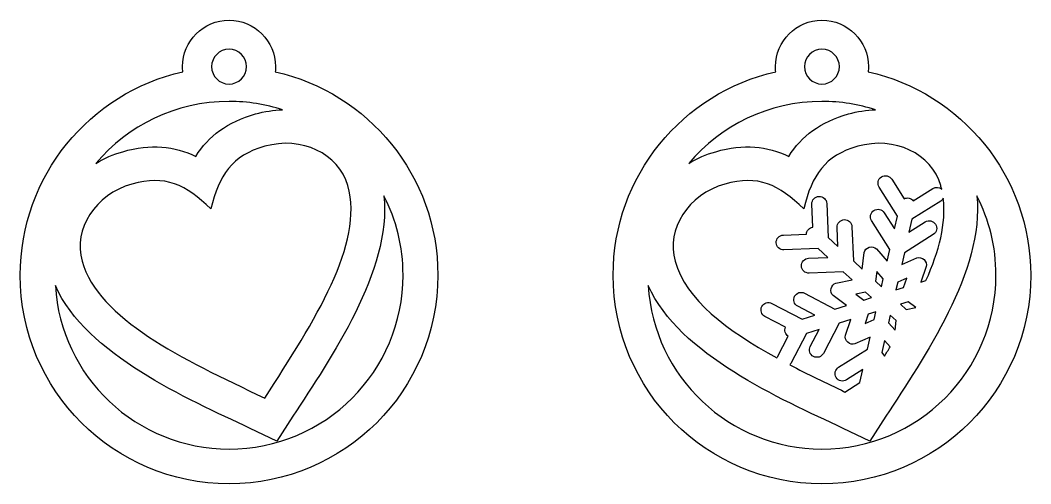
# Model space of a CAD drawing. Header units: centimetres. Extents: x -1 to 124, y -94 to 8.
# Drawn here: x -0.53 to 21.24, y -2.3 to 7.7 of the extents above; entities that cross this region are included whole.
import ezdxf

# ---------------------------------------------------------------- set-up
doc = ezdxf.new("R2010")
doc.units = ezdxf.units.CM
doc.header["$MEASUREMENT"] = 0
doc.layers.add('layer 1', color=7, linetype='Continuous')

msp = doc.modelspace()

# ---------------------------------------------------------------- linework, layer by layer
at = {"layer": 'layer 1', "color": 250}
for points, knots in [([(3.97171, -2.30398), (6.45646, -2.30398), (8.47076, -0.28968), (8.47076, 2.19507), (8.47076, 2.19507), (8.47076, 4.33759), (6.97309, 6.13033), (4.96757, 6.58352), (4.96757, 6.58352), (4.97155, 6.61983), (4.97361, 6.65675), (4.97361, 6.69412), (4.97361, 6.69412), (4.97361, 7.24745), (4.52503, 7.69602), (3.97171, 7.69602), (3.97171, 7.69602), (3.41839, 7.69602), (2.96981, 7.24745), (2.96981, 6.69412), (2.96981, 6.69412), (2.96981, 6.65675), (2.97187, 6.61983), (2.97585, 6.58352), (2.97585, 6.58352), (0.97033, 6.13033), (-0.52734, 4.33759), (-0.52734, 2.19507), (-0.52734, 2.19507), (-0.52734, -0.28968), (1.48696, -2.30398), (3.97171, -2.30398)], [0, 0, 0, 0, 0.11111111, 0.11111111, 0.11111111, 0.11111111, 0.22222222, 0.22222222, 0.22222222, 0.22222222, 0.33333333, 0.33333333, 0.33333333, 0.33333333, 0.44444444, 0.44444444, 0.44444444, 0.44444444, 0.55555556, 0.55555556, 0.55555556, 0.55555556, 0.66666667, 0.66666667, 0.66666667, 0.66666667, 0.77777778, 0.77777778, 0.77777778, 0.77777778, 1, 1, 1, 1]), ([(16.74576, -2.30398), (19.23051, -2.30398), (21.24481, -0.28968), (21.24481, 2.19507), (21.24481, 2.19507), (21.24481, 4.3376), (19.74714, 6.13034), (17.74162, 6.58353), (17.74162, 6.58353), (17.7456, 6.61983), (17.74766, 6.65675), (17.74766, 6.69412), (17.74766, 6.69412), (17.74766, 7.24745), (17.29908, 7.69602), (16.74576, 7.69602), (16.74576, 7.69602), (16.19244, 7.69602), (15.74386, 7.24745), (15.74386, 6.69412), (15.74386, 6.69412), (15.74386, 6.65675), (15.74592, 6.61983), (15.7499, 6.58353), (15.7499, 6.58353), (13.74439, 6.13034), (12.24671, 4.3376), (12.24671, 2.19507), (12.24671, 2.19507), (12.24671, -0.28968), (14.26101, -2.30398), (16.74576, -2.30398)], [0, 0, 0, 0, 0.11111111, 0.11111111, 0.11111111, 0.11111111, 0.22222222, 0.22222222, 0.22222222, 0.22222222, 0.33333333, 0.33333333, 0.33333333, 0.33333333, 0.44444444, 0.44444444, 0.44444444, 0.44444444, 0.55555556, 0.55555556, 0.55555556, 0.55555556, 0.66666667, 0.66666667, 0.66666667, 0.66666667, 0.77777778, 0.77777778, 0.77777778, 0.77777778, 1, 1, 1, 1]), ([(3.97171, 6.3192), (3.76465, 6.3192), (3.59679, 6.48706), (3.59679, 6.69412), (3.59679, 6.69412), (3.59679, 6.90118), (3.76465, 7.06904), (3.97171, 7.06904), (3.97171, 7.06904), (4.17877, 7.06904), (4.34663, 6.90118), (4.34663, 6.69412), (4.34663, 6.69412), (4.34663, 6.48706), (4.17877, 6.3192), (3.97171, 6.3192)], [0, 0, 0, 0, 0.2, 0.2, 0.2, 0.2, 0.4, 0.4, 0.4, 0.4, 0.6, 0.6, 0.6, 0.6, 1, 1, 1, 1]), ([(17.12069, 6.69412), (17.12069, 6.48706), (16.95282, 6.31921), (16.74576, 6.31921), (16.74576, 6.31921), (16.5387, 6.31921), (16.37084, 6.48706), (16.37084, 6.69412), (16.37084, 6.69412), (16.37084, 6.90118), (16.5387, 7.06905), (16.74576, 7.06905), (16.74576, 7.06905), (16.95282, 7.06905), (17.12069, 6.90118), (17.12069, 6.69412)], [0, 0, 0, 0, 0.2, 0.2, 0.2, 0.2, 0.4, 0.4, 0.4, 0.4, 0.6, 0.6, 0.6, 0.6, 1, 1, 1, 1]), ([(5.12588, 5.76297), (4.93114, 5.75744), (4.73538, 5.72806), (4.54429, 5.67371), (4.54429, 5.67371), (3.93339, 5.49998), (3.53085, 5.19444), (3.25645, 4.75903), (3.25645, 4.75903), (2.7935, 4.98394), (2.2893, 5.03237), (1.68198, 4.85967), (1.68198, 4.85967), (1.47776, 4.80159), (1.28264, 4.71649), (1.10268, 4.60833), (1.10268, 4.60833), (1.79044, 5.42512), (2.82036, 5.94428), (3.97171, 5.94428), (3.97171, 5.94428), (4.37447, 5.94428), (4.76226, 5.8805), (5.12588, 5.76297)], [0, 0, 0, 0, 0.14285714, 0.14285714, 0.14285714, 0.14285714, 0.28571429, 0.28571429, 0.28571429, 0.28571429, 0.42857143, 0.42857143, 0.42857143, 0.42857143, 0.57142857, 0.57142857, 0.57142857, 0.57142857, 0.71428571, 0.71428571, 0.71428571, 0.71428571, 1, 1, 1, 1]), ([(17.89993, 5.76297), (17.70519, 5.75744), (17.50943, 5.72806), (17.31834, 5.67371), (17.31834, 5.67371), (16.70744, 5.49998), (16.3049, 5.19444), (16.0305, 4.75904), (16.0305, 4.75904), (15.56755, 4.98395), (15.06335, 5.03237), (14.45603, 4.85967), (14.45603, 4.85967), (14.25182, 4.8016), (14.05669, 4.71649), (13.87673, 4.60833), (13.87673, 4.60833), (14.56449, 5.42512), (15.59441, 5.94428), (16.74576, 5.94428), (16.74576, 5.94428), (17.14852, 5.94428), (17.53631, 5.8805), (17.89993, 5.76297)], [0, 0, 0, 0, 0.14285714, 0.14285714, 0.14285714, 0.14285714, 0.28571429, 0.28571429, 0.28571429, 0.28571429, 0.42857143, 0.42857143, 0.42857143, 0.42857143, 0.57142857, 0.57142857, 0.57142857, 0.57142857, 0.71428571, 0.71428571, 0.71428571, 0.71428571, 1, 1, 1, 1]), ([(4.74013, -0.45415), (2.95185, 0.39454), (1.16357, 1.24325), (0.80645, 2.49898), (0.80645, 2.49898), (0.60931, 3.19214), (1.09046, 3.93704), (1.88046, 4.16171), (1.88046, 4.16171), (2.59604, 4.36522), (3.04312, 4.15306), (3.57945, 3.62695), (3.57945, 3.62695), (3.75868, 4.35656), (4.0272, 4.77225), (4.74278, 4.97576), (4.74278, 4.97576), (5.53277, 5.20044), (6.33391, 4.82022), (6.53104, 4.12705), (6.53104, 4.12705), (6.88818, 2.87132), (5.81416, 1.20858), (4.74013, -0.45415)], [0, 0, 0, 0, 0.14285714, 0.14285714, 0.14285714, 0.14285714, 0.28571429, 0.28571429, 0.28571429, 0.28571429, 0.42857143, 0.42857143, 0.42857143, 0.42857143, 0.57142857, 0.57142857, 0.57142857, 0.57142857, 0.71428571, 0.71428571, 0.71428571, 0.71428571, 1, 1, 1, 1]), ([(17.27481, 1.54461), (17.27481, 1.54461), (17.02425, 1.4665), (17.02425, 1.4665), (17.02425, 1.4665), (17.02425, 1.4665), (16.37309, 1.80808), (16.37309, 1.80808), (16.37309, 1.80808), (16.2947, 1.84918), (16.19788, 1.81898), (16.15677, 1.74062), (16.15677, 1.74062), (16.11566, 1.66227), (16.14587, 1.56541), (16.22422, 1.52432), (16.22422, 1.52432), (16.22422, 1.52432), (16.59162, 1.33158), (16.59162, 1.33158), (16.59162, 1.33158), (16.59162, 1.33158), (16.31831, 1.24634), (16.31831, 1.24634), (16.31831, 1.24634), (16.31831, 1.24634), (15.66713, 1.58794), (15.66713, 1.58794), (15.66713, 1.58794), (15.58877, 1.62904), (15.49192, 1.59884), (15.45081, 1.52047), (15.45081, 1.52047), (15.4097, 1.44214), (15.43991, 1.34529), (15.51825, 1.30417), (15.51825, 1.30417), (15.51825, 1.30417), (15.95895, 1.07298), (15.95895, 1.07298), (15.95895, 1.07298), (15.94547, 1.03982), (15.94298, 1.00192), (15.95448, 0.96507), (15.95448, 0.96507), (15.96597, 0.9282), (15.98955, 0.89846), (16.01952, 0.87882), (16.01952, 0.87882), (16.01952, 0.87882), (15.78833, 0.43813), (15.78833, 0.43813), (15.78833, 0.43813), (15.78364, 0.42918), (15.77986, 0.42), (15.777, 0.41067), (15.777, 0.41067), (14.69172, 1.00633), (13.81844, 1.66234), (13.5805, 2.49899), (13.5805, 2.49899), (13.38338, 3.19214), (13.86451, 3.93704), (14.65451, 4.16172), (14.65451, 4.16172), (15.37009, 4.36522), (15.81717, 4.15306), (16.3535, 3.62696), (16.3535, 3.62696), (16.53273, 4.35657), (16.80125, 4.77225), (17.51683, 4.97576), (17.51683, 4.97576), (18.30682, 5.20044), (19.10796, 4.82022), (19.30509, 4.12705), (19.30509, 4.12705), (19.3122, 4.10204), (19.31877, 4.07685), (19.32475, 4.05152), (19.32475, 4.05152), (19.27273, 4.09685), (19.19514, 4.10485), (19.13383, 4.06605), (19.13383, 4.06605), (19.13383, 4.06605), (18.71329, 3.8), (18.71329, 3.8), (18.71329, 3.8), (18.69129, 3.82827), (18.65971, 3.84936), (18.62206, 3.85783), (18.62206, 3.85783), (18.5844, 3.8663), (18.54685, 3.86077), (18.51486, 3.84467), (18.51486, 3.84467), (18.51486, 3.84467), (18.24881, 4.2652), (18.24881, 4.2652), (18.24881, 4.2652), (18.20149, 4.33997), (18.10251, 4.36224), (18.02774, 4.31494), (18.02774, 4.31494), (17.95295, 4.26763), (17.93068, 4.16867), (17.97801, 4.09387), (17.97801, 4.09387), (17.97801, 4.09387), (18.37113, 3.47246), (18.37113, 3.47246), (18.37113, 3.47246), (18.37113, 3.47246), (18.30829, 3.19314), (18.30829, 3.19314), (18.30829, 3.19314), (18.30829, 3.19314), (18.08646, 3.54376), (18.08646, 3.54376), (18.08646, 3.54376), (18.03917, 3.61854), (17.94018, 3.64081), (17.86541, 3.5935), (17.86541, 3.5935), (17.79062, 3.54619), (17.76835, 3.44722), (17.81567, 3.37243), (17.81567, 3.37243), (17.81567, 3.37243), (18.20879, 2.75101), (18.20879, 2.75101), (18.20879, 2.75101), (18.20879, 2.75101), (18.15123, 2.49516), (18.15123, 2.49516), (18.15123, 2.49516), (18.15123, 2.49516), (17.91742, 2.76308), (17.91742, 2.76308), (17.91742, 2.76308), (17.84227, 2.84917), (17.66838, 2.7964), (17.65543, 2.68211), (17.65543, 2.68211), (17.65543, 2.68211), (17.6152, 2.3279), (17.6152, 2.3279), (17.6152, 2.3279), (17.6152, 2.3279), (17.42234, 2.50578), (17.42234, 2.50578), (17.42234, 2.50578), (17.42234, 2.50578), (17.39258, 3.24051), (17.39258, 3.24051), (17.39258, 3.24051), (17.38901, 3.32892), (17.31443, 3.39768), (17.22599, 3.3941), (17.22599, 3.3941), (17.13759, 3.39053), (17.06882, 3.31595), (17.0724, 3.22753), (17.0724, 3.22753), (17.0724, 3.22753), (17.08919, 2.81299), (17.08919, 2.81299), (17.08919, 2.81299), (17.08919, 2.81299), (16.87871, 3.00707), (16.87871, 3.00707), (16.87871, 3.00707), (16.87871, 3.00707), (16.84896, 3.74181), (16.84896, 3.74181), (16.84896, 3.74181), (16.84537, 3.83022), (16.77079, 3.899), (16.68237, 3.89541), (16.68237, 3.89541), (16.59396, 3.89182), (16.52521, 3.81725), (16.52877, 3.72884), (16.52877, 3.72884), (16.52877, 3.72884), (16.54891, 3.23159), (16.54891, 3.23159), (16.54891, 3.23159), (16.51343, 3.22668), (16.47938, 3.20991), (16.4532, 3.1815), (16.4532, 3.1815), (16.42703, 3.15313), (16.41305, 3.11783), (16.41103, 3.08209), (16.41103, 3.08209), (16.41103, 3.08209), (15.91379, 3.06194), (15.91379, 3.06194), (15.91379, 3.06194), (15.82538, 3.05835), (15.75659, 2.98379), (15.76019, 2.89538), (15.76019, 2.89538), (15.76375, 2.80695), (15.83833, 2.73817), (15.92674, 2.74175), (15.92674, 2.74175), (15.92674, 2.74175), (16.66148, 2.77152), (16.66148, 2.77152), (16.66148, 2.77152), (16.66148, 2.77152), (16.87196, 2.57741), (16.87196, 2.57741), (16.87196, 2.57741), (16.87196, 2.57741), (16.4574, 2.56064), (16.4574, 2.56064), (16.4574, 2.56064), (16.369, 2.55705), (16.3002, 2.48249), (16.30381, 2.39405), (16.30381, 2.39405), (16.30739, 2.30565), (16.38194, 2.23688), (16.47038, 2.24046), (16.47038, 2.24046), (16.47038, 2.24046), (17.2051, 2.2702), (17.2051, 2.2702), (17.2051, 2.2702), (17.2051, 2.2702), (17.39803, 2.09228), (17.39803, 2.09228), (17.39803, 2.09228), (17.39803, 2.09228), (17.04736, 2.02339), (17.04736, 2.02339), (17.04736, 2.02339), (16.93636, 2.0016), (16.89647, 1.82432), (16.98744, 1.75707), (16.98744, 1.75707), (16.98744, 1.75707), (17.27481, 1.54461), (17.27481, 1.54461)], [0, 0, 0, 0, 0.01587302, 0.01587302, 0.01587302, 0.01587302, 0.03174603, 0.03174603, 0.03174603, 0.03174603, 0.04761905, 0.04761905, 0.04761905, 0.04761905, 0.06349206, 0.06349206, 0.06349206, 0.06349206, 0.07936508, 0.07936508, 0.07936508, 0.07936508, 0.0952381, 0.0952381, 0.0952381, 0.0952381, 0.11111111, 0.11111111, 0.11111111, 0.11111111, 0.12698413, 0.12698413, 0.12698413, 0.12698413, 0.14285714, 0.14285714, 0.14285714, 0.14285714, 0.15873016, 0.15873016, 0.15873016, 0.15873016, 0.17460317, 0.17460317, 0.17460317, 0.17460317, 0.19047619, 0.19047619, 0.19047619, 0.19047619, 0.20634921, 0.20634921, 0.20634921, 0.20634921, 0.22222222, 0.22222222, 0.22222222, 0.22222222, 0.23809524, 0.23809524, 0.23809524, 0.23809524, 0.25396825, 0.25396825, 0.25396825, 0.25396825, 0.26984127, 0.26984127, 0.26984127, 0.26984127, 0.28571429, 0.28571429, 0.28571429, 0.28571429, 0.3015873, 0.3015873, 0.3015873, 0.3015873, 0.31746032, 0.31746032, 0.31746032, 0.31746032, 0.33333333, 0.33333333, 0.33333333, 0.33333333, 0.34920635, 0.34920635, 0.34920635, 0.34920635, 0.36507937, 0.36507937, 0.36507937, 0.36507937, 0.38095238, 0.38095238, 0.38095238, 0.38095238, 0.3968254, 0.3968254, 0.3968254, 0.3968254, 0.41269841, 0.41269841, 0.41269841, 0.41269841, 0.42857143, 0.42857143, 0.42857143, 0.42857143, 0.44444444, 0.44444444, 0.44444444, 0.44444444, 0.46031746, 0.46031746, 0.46031746, 0.46031746, 0.47619048, 0.47619048, 0.47619048, 0.47619048, 0.49206349, 0.49206349, 0.49206349, 0.49206349, 0.50793651, 0.50793651, 0.50793651, 0.50793651, 0.52380952, 0.52380952, 0.52380952, 0.52380952, 0.53968254, 0.53968254, 0.53968254, 0.53968254, 0.55555556, 0.55555556, 0.55555556, 0.55555556, 0.57142857, 0.57142857, 0.57142857, 0.57142857, 0.58730159, 0.58730159, 0.58730159, 0.58730159, 0.6031746, 0.6031746, 0.6031746, 0.6031746, 0.61904762, 0.61904762, 0.61904762, 0.61904762, 0.63492063, 0.63492063, 0.63492063, 0.63492063, 0.65079365, 0.65079365, 0.65079365, 0.65079365, 0.66666667, 0.66666667, 0.66666667, 0.66666667, 0.68253968, 0.68253968, 0.68253968, 0.68253968, 0.6984127, 0.6984127, 0.6984127, 0.6984127, 0.71428571, 0.71428571, 0.71428571, 0.71428571, 0.73015873, 0.73015873, 0.73015873, 0.73015873, 0.74603175, 0.74603175, 0.74603175, 0.74603175, 0.76190476, 0.76190476, 0.76190476, 0.76190476, 0.77777778, 0.77777778, 0.77777778, 0.77777778, 0.79365079, 0.79365079, 0.79365079, 0.79365079, 0.80952381, 0.80952381, 0.80952381, 0.80952381, 0.82539683, 0.82539683, 0.82539683, 0.82539683, 0.84126984, 0.84126984, 0.84126984, 0.84126984, 0.85714286, 0.85714286, 0.85714286, 0.85714286, 0.87301587, 0.87301587, 0.87301587, 0.87301587, 0.88888889, 0.88888889, 0.88888889, 0.88888889, 0.9047619, 0.9047619, 0.9047619, 0.9047619, 0.92063492, 0.92063492, 0.92063492, 0.92063492, 0.93650794, 0.93650794, 0.93650794, 0.93650794, 0.95238095, 0.95238095, 0.95238095, 0.95238095, 0.96825397, 0.96825397, 0.96825397, 0.96825397, 1, 1, 1, 1]), ([(3.97171, -1.55414), (1.97641, -1.55414), (0.34542, 0.00462), (0.22937, 1.97079), (0.22937, 1.97079), (0.90329, 0.46981), (3.06365, -0.46171), (4.42902, -1.1097), (4.42902, -1.1097), (4.42902, -1.1097), (5.0042, -1.38267), (5.0042, -1.38267), (5.0042, -1.38267), (5.0042, -1.38267), (5.34965, -0.84786), (5.34965, -0.84786), (5.34965, -0.84786), (6.157, 0.40204), (7.47506, 2.29117), (7.3087, 3.9058), (7.3087, 3.9058), (7.5722, 3.39296), (7.72092, 2.81135), (7.72092, 2.19507), (7.72092, 2.19507), (7.72092, 0.12444), (6.04234, -1.55414), (3.97171, -1.55414)], [0, 0, 0, 0, 0.125, 0.125, 0.125, 0.125, 0.25, 0.25, 0.25, 0.25, 0.375, 0.375, 0.375, 0.375, 0.5, 0.5, 0.5, 0.5, 0.625, 0.625, 0.625, 0.625, 0.75, 0.75, 0.75, 0.75, 1, 1, 1, 1]), ([(18.1237, -0.84786), (18.93106, 0.40205), (20.24911, 2.29118), (20.08275, 3.9058), (20.08275, 3.9058), (20.34625, 3.39296), (20.49497, 2.81135), (20.49497, 2.19507), (20.49497, 2.19507), (20.49497, 0.12444), (18.81639, -1.55414), (16.74576, -1.55414), (16.74576, -1.55414), (14.75046, -1.55414), (13.11947, 0.00462), (13.00342, 1.9708), (13.00342, 1.9708), (13.67734, 0.46981), (15.8377, -0.46171), (17.20307, -1.10969), (17.20307, -1.10969), (17.20307, -1.10969), (17.77825, -1.38267), (17.77825, -1.38267), (17.77825, -1.38267), (17.77825, -1.38267), (18.1237, -0.84786), (18.1237, -0.84786)], [0, 0, 0, 0, 0.125, 0.125, 0.125, 0.125, 0.25, 0.25, 0.25, 0.25, 0.375, 0.375, 0.375, 0.375, 0.5, 0.5, 0.5, 0.5, 0.625, 0.625, 0.625, 0.625, 0.75, 0.75, 0.75, 0.75, 1, 1, 1, 1]), ([(18.98659, 2.0784), (18.98659, 2.0784), (18.87656, 2.0441), (18.87656, 2.0441), (18.87656, 2.0441), (18.87656, 2.0441), (18.99196, 2.38138), (18.99196, 2.38138), (18.99196, 2.38138), (19.02918, 2.49021), (18.89466, 2.61237), (18.78988, 2.56677), (18.78988, 2.56677), (18.78988, 2.56677), (18.46386, 2.42482), (18.46386, 2.42482), (18.46386, 2.42482), (18.46386, 2.42482), (18.52142, 2.68066), (18.52142, 2.68066), (18.52142, 2.68066), (18.52142, 2.68066), (19.14282, 3.07381), (19.14282, 3.07381), (19.14282, 3.07381), (19.21762, 3.12113), (19.23989, 3.22009), (19.19256, 3.29487), (19.19256, 3.29487), (19.14525, 3.36965), (19.04627, 3.39192), (18.9715, 3.34461), (18.9715, 3.34461), (18.9715, 3.34461), (18.6209, 3.12279), (18.6209, 3.12279), (18.6209, 3.12279), (18.6209, 3.12279), (18.68376, 3.40212), (18.68376, 3.40212), (18.68376, 3.40212), (18.68376, 3.40212), (19.30515, 3.79525), (19.30515, 3.79525), (19.30515, 3.79525), (19.32893, 3.81029), (19.34741, 3.83058), (19.36002, 3.85363), (19.36002, 3.85363), (19.42607, 3.31608), (19.26874, 2.71498), (18.98659, 2.0784)], [0, 0, 0, 0, 0.07142857, 0.07142857, 0.07142857, 0.07142857, 0.14285714, 0.14285714, 0.14285714, 0.14285714, 0.21428571, 0.21428571, 0.21428571, 0.21428571, 0.28571429, 0.28571429, 0.28571429, 0.28571429, 0.35714286, 0.35714286, 0.35714286, 0.35714286, 0.42857143, 0.42857143, 0.42857143, 0.42857143, 0.5, 0.5, 0.5, 0.5, 0.57142857, 0.57142857, 0.57142857, 0.57142857, 0.64285714, 0.64285714, 0.64285714, 0.64285714, 0.71428571, 0.71428571, 0.71428571, 0.71428571, 0.78571429, 0.78571429, 0.78571429, 0.78571429, 0.85714286, 0.85714286, 0.85714286, 0.85714286, 1, 1, 1, 1]), ([(18.02796, 1.94729), (18.02796, 1.94729), (17.90154, 2.06386), (17.90154, 2.06386), (17.90154, 2.06386), (17.90154, 2.06386), (17.92556, 2.27541), (17.92556, 2.27541), (17.92556, 2.27541), (17.92556, 2.27541), (18.06566, 2.11489), (18.06566, 2.11489), (18.06566, 2.11489), (18.06566, 2.11489), (18.02796, 1.94729), (18.02796, 1.94729)], [0, 0, 0, 0, 0.2, 0.2, 0.2, 0.2, 0.4, 0.4, 0.4, 0.4, 0.6, 0.6, 0.6, 0.6, 1, 1, 1, 1]), ([(18.50471, 1.92814), (18.50471, 1.92814), (18.34059, 1.87696), (18.34059, 1.87696), (18.34059, 1.87696), (18.34059, 1.87696), (18.37829, 2.04455), (18.37829, 2.04455), (18.37829, 2.04455), (18.37829, 2.04455), (18.57365, 2.1296), (18.57365, 2.1296), (18.57365, 2.1296), (18.57365, 2.1296), (18.50471, 1.92814), (18.50471, 1.92814)], [0, 0, 0, 0, 0.2, 0.2, 0.2, 0.2, 0.4, 0.4, 0.4, 0.4, 0.6, 0.6, 0.6, 0.6, 1, 1, 1, 1]), ([(17.81071, 1.71174), (17.81071, 1.71174), (17.64652, 1.66052), (17.64652, 1.66052), (17.64652, 1.66052), (17.64652, 1.66052), (17.47508, 1.78727), (17.47508, 1.78727), (17.47508, 1.78727), (17.47508, 1.78727), (17.68426, 1.82833), (17.68426, 1.82833), (17.68426, 1.82833), (17.68426, 1.82833), (17.81071, 1.71174), (17.81071, 1.71174)], [0, 0, 0, 0, 0.2, 0.2, 0.2, 0.2, 0.4, 0.4, 0.4, 0.4, 0.6, 0.6, 0.6, 0.6, 1, 1, 1, 1]), ([(18.77159, 1.49553), (18.77159, 1.49553), (18.56243, 1.45444), (18.56243, 1.45444), (18.56243, 1.45444), (18.56243, 1.45444), (18.43596, 1.57104), (18.43596, 1.57104), (18.43596, 1.57104), (18.43596, 1.57104), (18.60018, 1.62225), (18.60018, 1.62225), (18.60018, 1.62225), (18.60018, 1.62225), (18.77159, 1.49553), (18.77159, 1.49553)], [0, 0, 0, 0, 0.2, 0.2, 0.2, 0.2, 0.4, 0.4, 0.4, 0.4, 0.6, 0.6, 0.6, 0.6, 1, 1, 1, 1]), ([(17.86841, 1.23823), (17.86841, 1.23823), (17.67305, 1.15319), (17.67305, 1.15319), (17.67305, 1.15319), (17.67305, 1.15319), (17.74196, 1.35463), (17.74196, 1.35463), (17.74196, 1.35463), (17.74196, 1.35463), (17.90613, 1.40582), (17.90613, 1.40582), (17.90613, 1.40582), (17.90613, 1.40582), (17.86841, 1.23823), (17.86841, 1.23823)], [0, 0, 0, 0, 0.2, 0.2, 0.2, 0.2, 0.4, 0.4, 0.4, 0.4, 0.6, 0.6, 0.6, 0.6, 1, 1, 1, 1]), ([(18.18104, 1.16788), (18.18104, 1.16788), (18.21874, 1.33547), (18.21874, 1.33547), (18.21874, 1.33547), (18.21874, 1.33547), (18.34513, 1.21892), (18.34513, 1.21892), (18.34513, 1.21892), (18.34513, 1.21892), (18.32113, 1.00737), (18.32113, 1.00737), (18.32113, 1.00737), (18.32113, 1.00737), (18.18104, 1.16788), (18.18104, 1.16788)], [0, 0, 0, 0, 0.2, 0.2, 0.2, 0.2, 0.4, 0.4, 0.4, 0.4, 0.6, 0.6, 0.6, 0.6, 1, 1, 1, 1]), ([(17.56294, -0.11934), (17.56294, -0.11934), (17.2398, -0.32379), (17.2398, -0.32379), (17.2398, -0.32379), (16.83524, -0.13115), (16.43446, 0.06258), (16.05414, 0.2621), (16.05414, 0.2621), (16.06089, 0.27037), (16.06695, 0.27944), (16.0721, 0.28927), (16.0721, 0.28927), (16.0721, 0.28927), (16.41369, 0.94045), (16.41369, 0.94045), (16.41369, 0.94045), (16.41369, 0.94045), (16.68701, 1.02566), (16.68701, 1.02566), (16.68701, 1.02566), (16.68701, 1.02566), (16.49428, 0.65825), (16.49428, 0.65825), (16.49428, 0.65825), (16.45317, 0.57991), (16.48338, 0.48305), (16.56174, 0.44197), (16.56174, 0.44197), (16.64011, 0.40085), (16.73696, 0.43104), (16.77805, 0.5094), (16.77805, 0.5094), (16.77805, 0.5094), (17.11965, 1.16058), (17.11965, 1.16058), (17.11965, 1.16058), (17.11965, 1.16058), (17.37013, 1.23869), (17.37013, 1.23869), (17.37013, 1.23869), (17.37013, 1.23869), (17.25474, 0.90138), (17.25474, 0.90138), (17.25474, 0.90138), (17.2175, 0.79257), (17.35202, 0.67039), (17.45681, 0.71601), (17.45681, 0.71601), (17.45681, 0.71601), (17.78284, 0.85795), (17.78284, 0.85795), (17.78284, 0.85795), (17.78284, 0.85795), (17.72528, 0.6021), (17.72528, 0.6021), (17.72528, 0.6021), (17.72528, 0.6021), (17.10385, 0.20896), (17.10385, 0.20896), (17.10385, 0.20896), (17.02907, 0.16165), (17.0068, 0.06269), (17.05411, -0.01211), (17.05411, -0.01211), (17.10142, -0.08688), (17.2004, -0.10915), (17.27518, -0.06185), (17.27518, -0.06185), (17.27518, -0.06185), (17.62579, 0.15999), (17.62579, 0.15999), (17.62579, 0.15999), (17.62579, 0.15999), (17.56294, -0.11934), (17.56294, -0.11934)], [0, 0, 0, 0, 0.05, 0.05, 0.05, 0.05, 0.1, 0.1, 0.1, 0.1, 0.15, 0.15, 0.15, 0.15, 0.2, 0.2, 0.2, 0.2, 0.25, 0.25, 0.25, 0.25, 0.3, 0.3, 0.3, 0.3, 0.35, 0.35, 0.35, 0.35, 0.4, 0.4, 0.4, 0.4, 0.45, 0.45, 0.45, 0.45, 0.5, 0.5, 0.5, 0.5, 0.55, 0.55, 0.55, 0.55, 0.6, 0.6, 0.6, 0.6, 0.65, 0.65, 0.65, 0.65, 0.7, 0.7, 0.7, 0.7, 0.75, 0.75, 0.75, 0.75, 0.8, 0.8, 0.8, 0.8, 0.85, 0.85, 0.85, 0.85, 0.9, 0.9, 0.9, 0.9, 1, 1, 1, 1]), ([(18.09041, 0.44873), (18.09041, 0.44873), (18.03789, 0.53176), (18.03789, 0.53176), (18.03789, 0.53176), (18.03789, 0.53176), (18.09546, 0.7876), (18.09546, 0.7876), (18.09546, 0.7876), (18.09546, 0.7876), (18.21497, 0.65065), (18.21497, 0.65065), (18.21497, 0.65065), (18.17396, 0.58348), (18.13239, 0.51617), (18.09041, 0.44873)], [0, 0, 0, 0, 0.2, 0.2, 0.2, 0.2, 0.4, 0.4, 0.4, 0.4, 0.6, 0.6, 0.6, 0.6, 1, 1, 1, 1])]:
    msp.add_open_spline(points, degree=3, knots=knots, dxfattribs=at)

doc.saveas('drawing.dxf')
